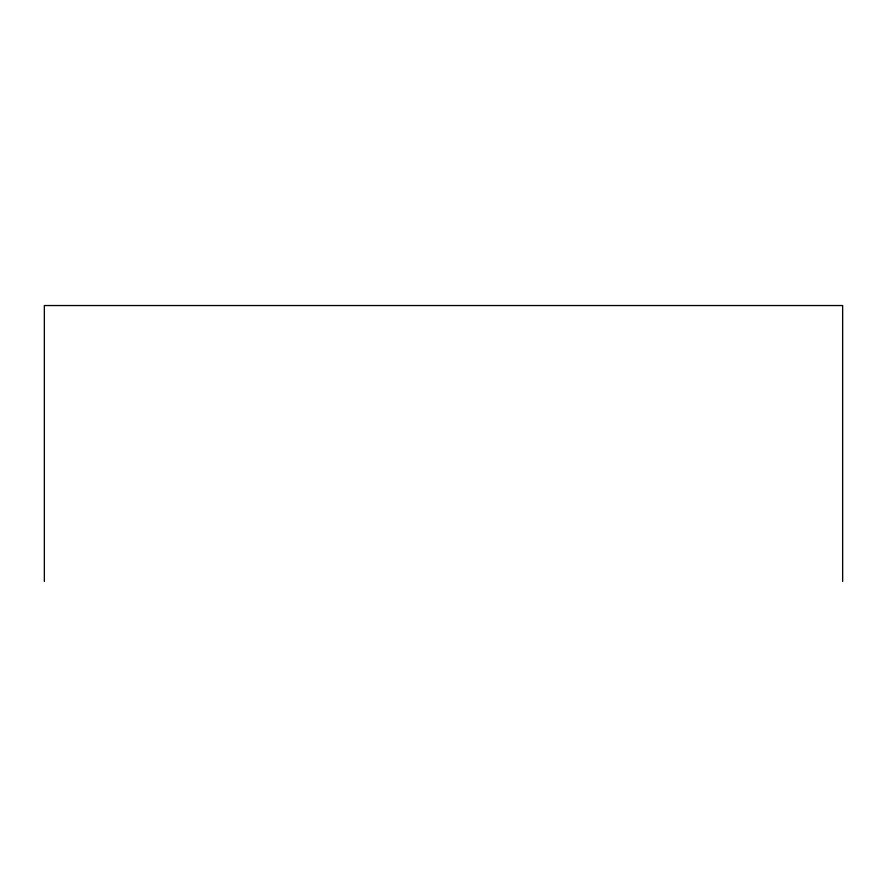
<?xml version="1.0" encoding="UTF-8"?>
<svg xmlns="http://www.w3.org/2000/svg" width="887" height="887" viewBox="0 0 887 887"><rect width="100%" height="100%" fill="white"/><g stroke="black" fill="none" stroke-linecap="round" stroke-linejoin="round"><path stroke-width="1.33" d="M842.65 581.462L842.65 305.538L44.35 305.538L44.35 581.462"/></g></svg>
